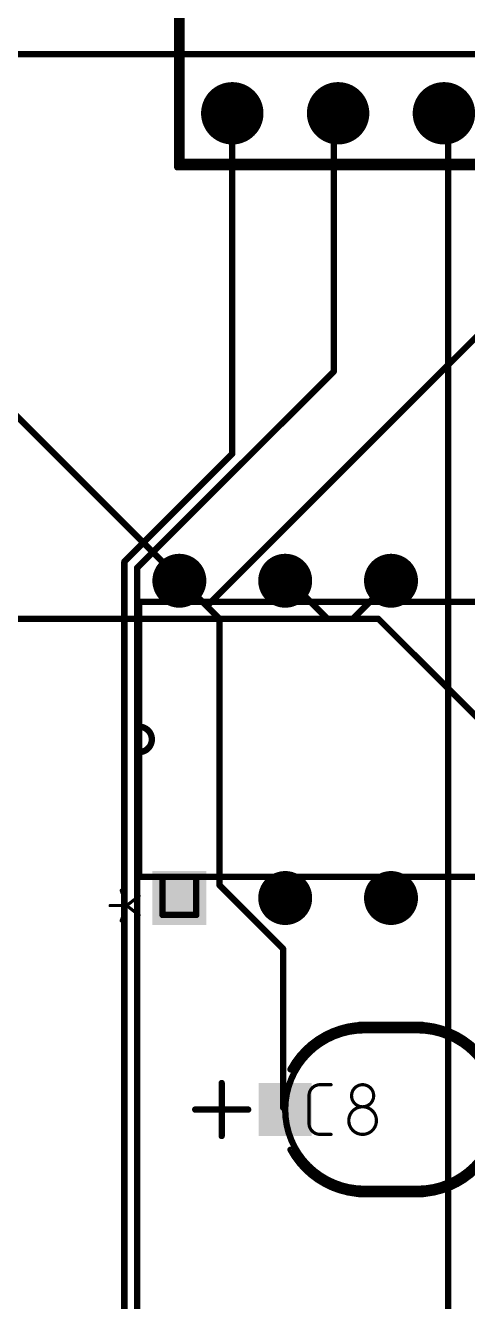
# Model space of a CAD drawing. Extents: x 0 to 5.05, y 0 to 4.04.
# Drawn here: x 1.755 to 2.172, y 2.019 to 3.225 of the extents above; entities that cross this region are included whole.
import ezdxf

# ---------------------------------------------------------------- set-up
doc = ezdxf.new("R2010")
doc.units = 0
for name, color, linetype in [('1', 12, 'CONTINUOUS'), ('16', 132, 'CONTINUOUS'), ('17', 110, 'CONTINUOUS'), ('21', 253, 'CONTINUOUS'), ('23', 53, 'CONTINUOUS'), ('25', 253, 'CONTINUOUS'), ('51', 253, 'CONTINUOUS')]:
    doc.layers.add(name, color=color, linetype=linetype)

# ---------------------------------------------------------------- blocks, each defined once
blk = doc.blocks.new('ROUNDP')
at = {"const_width": 0.5}
blk.add_lwpolyline([(0, -0.25, 1), (0, 0.25, 1), (0, -0.25)], format="xyb", dxfattribs=at)
blk = doc.blocks.new('SQUAREP')
blk.add_solid([(-0.5, -0.5), (0.5, -0.5), (-0.5, 0.5), (0.5, 0.5)])

msp = doc.modelspace()

# ---------------------------------------------------------------- linework, layer by layer
at = {"layer": '1', "const_width": 0.006}
for points in [[(1.95, 2.82), (1.95, 3.142)], [(2.046, 3.138), (2.05, 3.142)], [(2.046, 2.898), (2.046, 3.138)], [(1.926, 2.676), (2.196, 2.946)], [(1.86, 2.712), (2.046, 2.898)], [(1.848, 2.718), (1.95, 2.82)], [(1.848, 1.902), (1.848, 2.718)], [(1.86, 1.896), (1.86, 2.712)], [(1.902, 2.7), (1.9, 2.7)], [(1.902, 2.7), (1.926, 2.676)], [(2.004, 2.7), (2, 2.7)], [(2.004, 2.7), (2.04, 2.664)], [(1.926, 2.676), (1.938, 2.664)], [(1.938, 2.664), (1.938, 2.412)], [(2.04, 2.664), (2.088, 2.664)], [(2.088, 2.664), (2.34, 2.412)], [(1.938, 2.412), (1.998, 2.352)], [(1.998, 2.352), (1.998, 2.202)], [(1.998, 2.202), (2, 2.2)]]:
    msp.add_lwpolyline(points, dxfattribs=at)
at = {"layer": '1', "const_width": 0.003}
for points in [[(1.9515, 3.142, 1), (1.9485, 3.142)], [(2.0475, 3.138, 1), (2.0445, 3.138)], [(2.044939, 3.139061, 1), (2.047061, 3.136939)], [(2.051061, 3.140939, 1), (2.048939, 3.143061)], [(2.0445, 2.898, 1), (2.0475, 2.898)], [(2.047061, 2.896939, 1), (2.044939, 2.899061)], [(1.9485, 2.82, 1), (1.9515, 2.82)], [(1.951061, 2.818939, 1), (1.948939, 2.821061)], [(1.8495, 2.718, 1), (1.8465, 2.718)], [(1.846939, 2.719061, 1), (1.849061, 2.716939)], [(1.8615, 2.712, 1), (1.8585, 2.712)], [(1.858939, 2.713061, 1), (1.861061, 2.710939)], [(1.9, 2.7015, 1), (1.9, 2.6985)], [(1.903061, 2.701061, 1), (1.900939, 2.698939)], [(1.902, 2.6985, 1), (1.902, 2.7015)], [(2, 2.7015, 1), (2, 2.6985)], [(2.005061, 2.701061, 1), (2.002939, 2.698939)], [(2.004, 2.6985, 1), (2.004, 2.7015)], [(1.927061, 2.677061, 1), (1.924939, 2.674939)], [(1.924939, 2.677061, 1), (1.927061, 2.674939)], [(1.924939, 2.674939, 1), (1.927061, 2.677061)], [(1.9395, 2.664, 1), (1.9365, 2.664)], [(1.936939, 2.662939, 1), (1.939061, 2.665061)], [(2.04, 2.6655, 1), (2.04, 2.6625)], [(2.038939, 2.662939, 1), (2.041061, 2.665061)], [(2.089061, 2.665061, 1), (2.086939, 2.662939)], [(2.088, 2.6625, 1), (2.088, 2.6655)], [(1.939061, 2.413061, 1), (1.936939, 2.410939)], [(1.9365, 2.412, 1), (1.9395, 2.412)], [(1.9995, 2.352, 1), (1.9965, 2.352)], [(1.996939, 2.350939, 1), (1.999061, 2.353061)], [(1.999061, 2.203061, 1), (1.996939, 2.200939)], [(1.9965, 2.202, 1), (1.9995, 2.202)], [(1.998939, 2.198939, 1), (2.001061, 2.201061)]]:
    msp.add_lwpolyline(points, format="xyb", dxfattribs=at)
at = {"layer": '16', "const_width": 0.006}
for points in [[(3.954, 3.198), (1.05, 3.198)], [(2.154, 3.138), (2.15, 3.142)], [(2.154, 1.932), (2.154, 3.138)], [(1.902, 2.7), (1.506, 3.096)], [(1.902, 2.7), (1.9, 2.7)], [(2.1, 2.7), (2.064, 2.664)], [(2.064, 2.664), (1.182, 2.664)]]:
    msp.add_lwpolyline(points, dxfattribs=at)
at = {"layer": '16', "const_width": 0.003}
for points in [[(2.151061, 3.143061, 1), (2.148939, 3.140939)], [(2.1555, 3.138, 1), (2.1525, 3.138)], [(2.152939, 3.136939, 1), (2.155061, 3.139061)], [(1.9, 2.7015, 1), (1.9, 2.6985)], [(1.900939, 2.698939, 1), (1.903061, 2.701061)], [(1.902, 2.6985, 1), (1.902, 2.7015)], [(2.101061, 2.698939, 1), (2.098939, 2.701061)], [(2.062939, 2.665061, 1), (2.065061, 2.662939)], [(2.064, 2.6625, 1), (2.064, 2.6655)]]:
    msp.add_lwpolyline(points, format="xyb", dxfattribs=at)
at = {"layer": '21'}
for points, const_width in [([(1.898, 3.501), (1.898, 3.091)], 0.006), ([(1.898, 3.091), (2.902, 3.091)], 0.006), ([(1.862, 2.68), (1.862, 2.562)], 0.006), ([(1.967, 2.68), (1.933, 2.68)], 0.006), ([(2.067, 2.68), (2.033, 2.68)], 0.006), ([(2.167, 2.68), (2.133, 2.68)], 0.006), ([(1.862, 2.562), (1.862, 2.538)], 0.006), ([(1.862, 2.538), (1.862, 2.431)], 0.006), ([(1.939, 2.42), (1.967, 2.42)], 0.006), ([(2.033, 2.42), (2.067, 2.42)], 0.006), ([(2.133, 2.42), (2.167, 2.42)], 0.006), ([(1.850222, 2.392861), (1.845, 2.407222)], 0.003), ([(1.850222, 2.392861), (1.861972, 2.402)], 0.003), ([(1.834556, 2.392861), (1.850222, 2.392861)], 0.003), ([(1.850222, 2.392861), (1.845, 2.3785)], 0.003), ([(1.861972, 2.383722), (1.850222, 2.392861)], 0.003), ([(2.07, 2.28), (2.075, 2.28)], 0.006), ([(2.075, 2.28), (2.125, 2.28)], 0.006), ([(2.125, 2.28), (2.13, 2.28)], 0.006), ([(1.94, 2.225), (1.94, 2.175)], 0.006), ([(1.915, 2.2), (1.962, 2.2)], 0.006), ([(2.07, 2.12), (2.075, 2.12)], 0.006), ([(2.075, 2.12), (2.125, 2.12)], 0.006), ([(2.125, 2.12), (2.13, 2.12)], 0.006)]:
    msp.add_lwpolyline(points, dxfattribs=dict(at, const_width=const_width))
for points, const_width in [([(1.898, 3.0925, 1), (1.898, 3.0895)], 0.003), ([(1.8965, 3.091, 1), (1.8995, 3.091)], 0.003), ([(1.8635, 2.68, 1), (1.8605, 2.68)], 0.003), ([(1.933, 2.6815, 1), (1.933, 2.6785)], 0.003), ([(1.967, 2.6785, 1), (1.967, 2.6815)], 0.003), ([(2.033, 2.6815, 1), (2.033, 2.6785)], 0.003), ([(2.067, 2.6785, 1), (2.067, 2.6815)], 0.003), ([(2.133, 2.6815, 1), (2.133, 2.6785)], 0.003), ([(2.167, 2.6785, 1), (2.167, 2.6815)], 0.003), ([(1.8635, 2.562, 1), (1.8605, 2.562)], 0.003), ([(1.862, 2.538, 1), (1.862, 2.562)], 0.006), ([(1.862, 2.5635, 1), (1.862, 2.5605)], 0.003), ([(1.8605, 2.562, 1), (1.8635, 2.562)], 0.003), ([(1.8635, 2.538, 1), (1.8605, 2.538)], 0.003), ([(1.862, 2.5395, 1), (1.862, 2.5365)], 0.003), ([(1.8605, 2.538, 1), (1.8635, 2.538)], 0.003), ([(1.8605, 2.431, 1), (1.8635, 2.431)], 0.003), ([(1.939, 2.4215, 1), (1.939, 2.4185)], 0.003), ([(1.967, 2.4185, 1), (1.967, 2.4215)], 0.003), ([(2.033, 2.4215, 1), (2.033, 2.4185)], 0.003), ([(2.067, 2.4185, 1), (2.067, 2.4215)], 0.003), ([(2.133, 2.4215, 1), (2.133, 2.4185)], 0.003), ([(2.167, 2.4185, 1), (2.167, 2.4215)], 0.003), ([(1.845705, 2.407479, 1), (1.844295, 2.406966)], 0.0015), ([(1.862433, 2.401408, 1), (1.861512, 2.402592)], 0.0015), ([(1.834556, 2.393611, 1), (1.834556, 2.392111)], 0.0015), ([(1.850683, 2.393453, 1), (1.849762, 2.392269)], 0.0015), ([(1.849762, 2.393453, 1), (1.850683, 2.392269)], 0.0015), ([(1.850927, 2.392605, 1), (1.849517, 2.393117)], 0.0015), ([(1.849517, 2.392605, 1), (1.850927, 2.393117)], 0.0015), ([(1.850222, 2.392111, 1), (1.850222, 2.393611)], 0.0015), ([(1.844295, 2.378756, 1), (1.845705, 2.378244)], 0.0015), ([(1.861512, 2.38313, 1), (1.862433, 2.384314)], 0.0015), ([(2.075, 2.28, 0.272631), (2.005, 2.238)], 0.006), ([(2.07, 2.2815, 1), (2.07, 2.2785)], 0.003), ([(2.075, 2.2815, 1), (2.075, 2.2785)], 0.003), ([(2.075012, 2.2785, 1), (2.074988, 2.2815)], 0.003), ([(2.075, 2.2785, 1), (2.075, 2.2815)], 0.003), ([(2.125, 2.2815, 1), (2.125, 2.2785)], 0.003), ([(2.195, 2.238, 0.272631), (2.125, 2.28)], 0.006), ([(2.125012, 2.2815, 1), (2.124988, 2.2785)], 0.003), ([(2.125, 2.2785, 1), (2.125, 2.2815)], 0.003), ([(2.13, 2.2785, 1), (2.13, 2.2815)], 0.003), ([(2.003682, 2.238717, 1), (2.006318, 2.237283)], 0.003), ([(1.9415, 2.225, 1), (1.9385, 2.225)], 0.003), ([(1.915, 2.2015, 1), (1.915, 2.1985)], 0.003), ([(1.962, 2.1985, 1), (1.962, 2.2015)], 0.003), ([(1.9385, 2.175, 1), (1.9415, 2.175)], 0.003), ([(2.005, 2.162, 0.272631), (2.075, 2.12)], 0.006), ([(2.006318, 2.162717, 1), (2.003682, 2.161283)], 0.003), ([(2.125, 2.12, 0.272631), (2.195, 2.162)], 0.006), ([(2.07, 2.1215, 1), (2.07, 2.1185)], 0.003), ([(2.075, 2.1215, 1), (2.075, 2.1185)], 0.003), ([(2.074988, 2.1185, 1), (2.075012, 2.1215)], 0.003), ([(2.075, 2.1185, 1), (2.075, 2.1215)], 0.003), ([(2.125, 2.1215, 1), (2.125, 2.1185)], 0.003), ([(2.124988, 2.1215, 1), (2.125012, 2.1185)], 0.003), ([(2.125, 2.1185, 1), (2.125, 2.1215)], 0.003), ([(2.13, 2.1185, 1), (2.13, 2.1215)], 0.003)]:
    msp.add_lwpolyline(points, format="xyb", dxfattribs=dict(at, const_width=const_width))
at = {"layer": '23'}
msp.add_point((2, 2.2), dxfattribs=at)
at = {"layer": '25'}
for points, const_width in [([(2.032944, 2.2235, 0.41421), (2.0225, 2.213055)], 0.003), ([(2.032944, 2.22425, 1), (2.032944, 2.22275)], 0.0015), ([(2.032944, 2.22275, 1), (2.032944, 2.22425)], 0.0015), ([(2.043389, 2.22275, 1), (2.043389, 2.22425)], 0.0015), ([(2.083614, 2.213055, 1), (2.062725, 2.213055)], 0.003), ([(2.02325, 2.213055, 1), (2.02175, 2.213055)], 0.0015), ([(2.02175, 2.213055, 1), (2.02325, 2.213055)], 0.0015), ([(2.062725, 2.213055, 1), (2.083614, 2.213055)], 0.003), ([(2.063475, 2.213055, 1), (2.061975, 2.213055)], 0.0015), ([(2.061975, 2.213055, 1), (2.063475, 2.213055)], 0.0015), ([(2.084364, 2.213055, 1), (2.082864, 2.213055)], 0.0015), ([(2.082864, 2.213055, 1), (2.084364, 2.213055)], 0.0015), ([(2.086225, 2.189555, 1), (2.060114, 2.189555)], 0.003), ([(2.0225, 2.186944, 0.414214), (2.032944, 2.1765)], 0.003), ([(2.02325, 2.186944, 1), (2.02175, 2.186944)], 0.0015), ([(2.02175, 2.186944, 1), (2.02325, 2.186944)], 0.0015), ([(2.060114, 2.189555, 1), (2.086225, 2.189555)], 0.003), ([(2.060864, 2.189555, 1), (2.059364, 2.189555)], 0.0015), ([(2.059364, 2.189555, 1), (2.060864, 2.189555)], 0.0015), ([(2.086975, 2.189555, 1), (2.085475, 2.189555)], 0.0015), ([(2.085475, 2.189555, 1), (2.086975, 2.189555)], 0.0015), ([(2.032944, 2.17725, 1), (2.032944, 2.17575)], 0.0015), ([(2.032944, 2.17575, 1), (2.032944, 2.17725)], 0.0015), ([(2.043389, 2.17575, 1), (2.043389, 2.17725)], 0.0015)]:
    msp.add_lwpolyline(points, format="xyb", dxfattribs=dict(at, const_width=const_width))
at = {"layer": '25', "const_width": 0.003}
for points in [[(2.032944, 2.2235), (2.043389, 2.2235)], [(2.0225, 2.186944), (2.0225, 2.213055)], [(2.043389, 2.1765), (2.032944, 2.1765)]]:
    msp.add_lwpolyline(points, dxfattribs=at)
at = {"layer": '51'}
for points, const_width in [([(1.902, 3.496), (1.902, 3.096)], 0.006), ([(1.902, 3.096), (2.898, 3.096)], 0.006), ([(1.916, 2.715), (1.884, 2.715)], 0.006), ([(1.884, 2.715), (1.884, 2.68)], 0.006), ([(1.916, 2.68), (1.916, 2.715)], 0.006), ([(2.016, 2.715), (1.984, 2.715)], 0.006), ([(1.984, 2.715), (1.984, 2.68)], 0.006), ([(2.016, 2.68), (2.016, 2.715)], 0.006), ([(2.116, 2.715), (2.084, 2.715)], 0.006), ([(2.084, 2.715), (2.084, 2.68)], 0.006), ([(2.116, 2.68), (2.116, 2.715)], 0.006), ([(2.638, 2.68), (1.862, 2.68)], 0.006), ([(1.862, 2.68), (1.862, 2.562)], 0.006), ([(1.884, 2.68), (1.916, 2.68)], 0.006), ([(1.984, 2.68), (2.016, 2.68)], 0.006), ([(2.084, 2.68), (2.116, 2.68)], 0.006), ([(1.862, 2.562), (1.862, 2.538)], 0.006), ([(1.862, 2.538), (1.862, 2.42)], 0.006), ([(1.862, 2.42), (2.638, 2.42)], 0.006), ([(1.916, 2.42), (1.884, 2.42)], 0.006), ([(1.884, 2.42), (1.884, 2.384)], 0.006), ([(1.916, 2.384), (1.916, 2.42)], 0.006), ([(2.016, 2.42), (1.984, 2.42)], 0.006), ([(1.984, 2.42), (1.984, 2.384)], 0.006), ([(2.016, 2.384), (2.016, 2.42)], 0.006), ([(2.116, 2.42), (2.084, 2.42)], 0.006), ([(2.084, 2.42), (2.084, 2.384)], 0.006), ([(2.116, 2.384), (2.116, 2.42)], 0.006), ([(1.850222, 2.392861), (1.845, 2.407222)], 0.003), ([(1.850222, 2.392861), (1.861972, 2.402)], 0.003), ([(1.834556, 2.392861), (1.850222, 2.392861)], 0.003), ([(1.850222, 2.392861), (1.845, 2.3785)], 0.003), ([(1.861972, 2.383722), (1.850222, 2.392861)], 0.003), ([(1.884, 2.384), (1.916, 2.384)], 0.006), ([(1.984, 2.384), (2.016, 2.384)], 0.006), ([(2.084, 2.384), (2.116, 2.384)], 0.006), ([(2.075, 2.275), (2.125, 2.275)], 0.006), ([(1.94, 2.225), (1.94, 2.175)], 0.006), ([(1.915, 2.2), (1.965, 2.2)], 0.006), ([(2.075, 2.125), (2.125, 2.125)], 0.006)]:
    msp.add_lwpolyline(points, dxfattribs=dict(at, const_width=const_width))
for points, const_width in [([(1.902, 3.0975, 1), (1.902, 3.0945)], 0.003), ([(1.9005, 3.096, 1), (1.9035, 3.096)], 0.003), ([(1.884, 2.7165, 1), (1.884, 2.7135)], 0.003), ([(1.8855, 2.715, 1), (1.8825, 2.715)], 0.003), ([(1.9175, 2.715, 1), (1.9145, 2.715)], 0.003), ([(1.916, 2.7135, 1), (1.916, 2.7165)], 0.003), ([(1.984, 2.7165, 1), (1.984, 2.7135)], 0.003), ([(1.9855, 2.715, 1), (1.9825, 2.715)], 0.003), ([(2.0175, 2.715, 1), (2.0145, 2.715)], 0.003), ([(2.016, 2.7135, 1), (2.016, 2.7165)], 0.003), ([(2.084, 2.7165, 1), (2.084, 2.7135)], 0.003), ([(2.0855, 2.715, 1), (2.0825, 2.715)], 0.003), ([(2.1175, 2.715, 1), (2.1145, 2.715)], 0.003), ([(2.116, 2.7135, 1), (2.116, 2.7165)], 0.003), ([(1.862, 2.6815, 1), (1.862, 2.6785)], 0.003), ([(1.8635, 2.68, 1), (1.8605, 2.68)], 0.003), ([(1.884, 2.6815, 1), (1.884, 2.6785)], 0.003), ([(1.8825, 2.68, 1), (1.8855, 2.68)], 0.003), ([(1.9145, 2.68, 1), (1.9175, 2.68)], 0.003), ([(1.916, 2.6785, 1), (1.916, 2.6815)], 0.003), ([(1.984, 2.6815, 1), (1.984, 2.6785)], 0.003), ([(1.9825, 2.68, 1), (1.9855, 2.68)], 0.003), ([(2.0145, 2.68, 1), (2.0175, 2.68)], 0.003), ([(2.016, 2.6785, 1), (2.016, 2.6815)], 0.003), ([(2.084, 2.6815, 1), (2.084, 2.6785)], 0.003), ([(2.0825, 2.68, 1), (2.0855, 2.68)], 0.003), ([(2.1145, 2.68, 1), (2.1175, 2.68)], 0.003), ([(2.116, 2.6785, 1), (2.116, 2.6815)], 0.003), ([(1.8635, 2.562, 1), (1.8605, 2.562)], 0.003), ([(1.862, 2.538, 1), (1.862, 2.562)], 0.006), ([(1.862, 2.5635, 1), (1.862, 2.5605)], 0.003), ([(1.8605, 2.562, 1), (1.8635, 2.562)], 0.003), ([(1.8635, 2.538, 1), (1.8605, 2.538)], 0.003), ([(1.862, 2.5395, 1), (1.862, 2.5365)], 0.003), ([(1.8605, 2.538, 1), (1.8635, 2.538)], 0.003), ([(1.862, 2.4215, 1), (1.862, 2.4185)], 0.003), ([(1.8605, 2.42, 1), (1.8635, 2.42)], 0.003), ([(1.884, 2.4215, 1), (1.884, 2.4185)], 0.003), ([(1.8855, 2.42, 1), (1.8825, 2.42)], 0.003), ([(1.9175, 2.42, 1), (1.9145, 2.42)], 0.003), ([(1.916, 2.4185, 1), (1.916, 2.4215)], 0.003), ([(1.984, 2.4215, 1), (1.984, 2.4185)], 0.003), ([(1.9855, 2.42, 1), (1.9825, 2.42)], 0.003), ([(2.0175, 2.42, 1), (2.0145, 2.42)], 0.003), ([(2.016, 2.4185, 1), (2.016, 2.4215)], 0.003), ([(2.084, 2.4215, 1), (2.084, 2.4185)], 0.003), ([(2.0855, 2.42, 1), (2.0825, 2.42)], 0.003), ([(2.1175, 2.42, 1), (2.1145, 2.42)], 0.003), ([(2.116, 2.4185, 1), (2.116, 2.4215)], 0.003), ([(1.845705, 2.407479, 1), (1.844295, 2.406966)], 0.0015), ([(1.862433, 2.401408, 1), (1.861512, 2.402592)], 0.0015), ([(1.834556, 2.393611, 1), (1.834556, 2.392111)], 0.0015), ([(1.850683, 2.393453, 1), (1.849762, 2.392269)], 0.0015), ([(1.849762, 2.393453, 1), (1.850683, 2.392269)], 0.0015), ([(1.850927, 2.392605, 1), (1.849517, 2.393117)], 0.0015), ([(1.849517, 2.392605, 1), (1.850927, 2.393117)], 0.0015), ([(1.850222, 2.392111, 1), (1.850222, 2.393611)], 0.0015), ([(1.844295, 2.378756, 1), (1.845705, 2.378244)], 0.0015), ([(1.861512, 2.38313, 1), (1.862433, 2.384314)], 0.0015), ([(1.884, 2.3855, 1), (1.884, 2.3825)], 0.003), ([(1.8825, 2.384, 1), (1.8855, 2.384)], 0.003), ([(1.9145, 2.384, 1), (1.9175, 2.384)], 0.003), ([(1.916, 2.3825, 1), (1.916, 2.3855)], 0.003), ([(1.984, 2.3855, 1), (1.984, 2.3825)], 0.003), ([(1.9825, 2.384, 1), (1.9855, 2.384)], 0.003), ([(2.0145, 2.384, 1), (2.0175, 2.384)], 0.003), ([(2.016, 2.3825, 1), (2.016, 2.3855)], 0.003), ([(2.084, 2.3855, 1), (2.084, 2.3825)], 0.003), ([(2.0825, 2.384, 1), (2.0855, 2.384)], 0.003), ([(2.1145, 2.384, 1), (2.1175, 2.384)], 0.003), ([(2.116, 2.3825, 1), (2.116, 2.3855)], 0.003), ([(2.075, 2.275, 1), (2.075, 2.125)], 0.006), ([(2.075, 2.2765, 1), (2.075, 2.2735)], 0.003), ([(2.075, 2.2735, 1), (2.075, 2.2765)], 0.003), ([(2.125, 2.125, 1), (2.125, 2.275)], 0.006), ([(2.125, 2.2765, 1), (2.125, 2.2735)], 0.003), ([(2.125, 2.2735, 1), (2.125, 2.2765)], 0.003), ([(1.9415, 2.225, 1), (1.9385, 2.225)], 0.003), ([(1.915, 2.2015, 1), (1.915, 2.1985)], 0.003), ([(1.965, 2.1985, 1), (1.965, 2.2015)], 0.003), ([(1.9385, 2.175, 1), (1.9415, 2.175)], 0.003), ([(2.075, 2.1265, 1), (2.075, 2.1235)], 0.003), ([(2.075, 2.1235, 1), (2.075, 2.1265)], 0.003), ([(2.125, 2.1265, 1), (2.125, 2.1235)], 0.003), ([(2.125, 2.1235, 1), (2.125, 2.1265)], 0.003)]:
    msp.add_lwpolyline(points, format="xyb", dxfattribs=dict(at, const_width=const_width))

# ---------------------------------------------------------------- block references
at = {"layer": '17'}
for name, p, xscale, yscale in [('ROUNDP', (1.95, 3.142), 0.059, 0.059), ('ROUNDP', (1.95, 3.142), 0.059, 0.059), ('ROUNDP', (2.05, 3.142), 0.059, 0.059), ('ROUNDP', (2.05, 3.142), 0.059, 0.059), ('ROUNDP', (2.15, 3.142), 0.059, 0.059), ('ROUNDP', (2.15, 3.142), 0.059, 0.059), ('SQUAREP', (2, 2.2), 0.05, 0.05), ('SQUAREP', (2, 2.2), 0.05, 0.05)]:
    msp.add_blockref(name, p, dxfattribs=dict(at, xscale=xscale, yscale=yscale))
at = {"layer": '17', "xscale": 0.051, "yscale": 0.051, "rotation": 90}
for name, p in [('ROUNDP', (1.9, 2.7)), ('ROUNDP', (1.9, 2.7)), ('ROUNDP', (2, 2.7)), ('ROUNDP', (2, 2.7)), ('ROUNDP', (2.1, 2.7)), ('ROUNDP', (2.1, 2.7)), ('SQUAREP', (1.9, 2.4)), ('SQUAREP', (1.9, 2.4)), ('ROUNDP', (2, 2.4)), ('ROUNDP', (2, 2.4)), ('ROUNDP', (2.1, 2.4)), ('ROUNDP', (2.1, 2.4))]:
    msp.add_blockref(name, p, dxfattribs=at)

doc.saveas('drawing.dxf')
